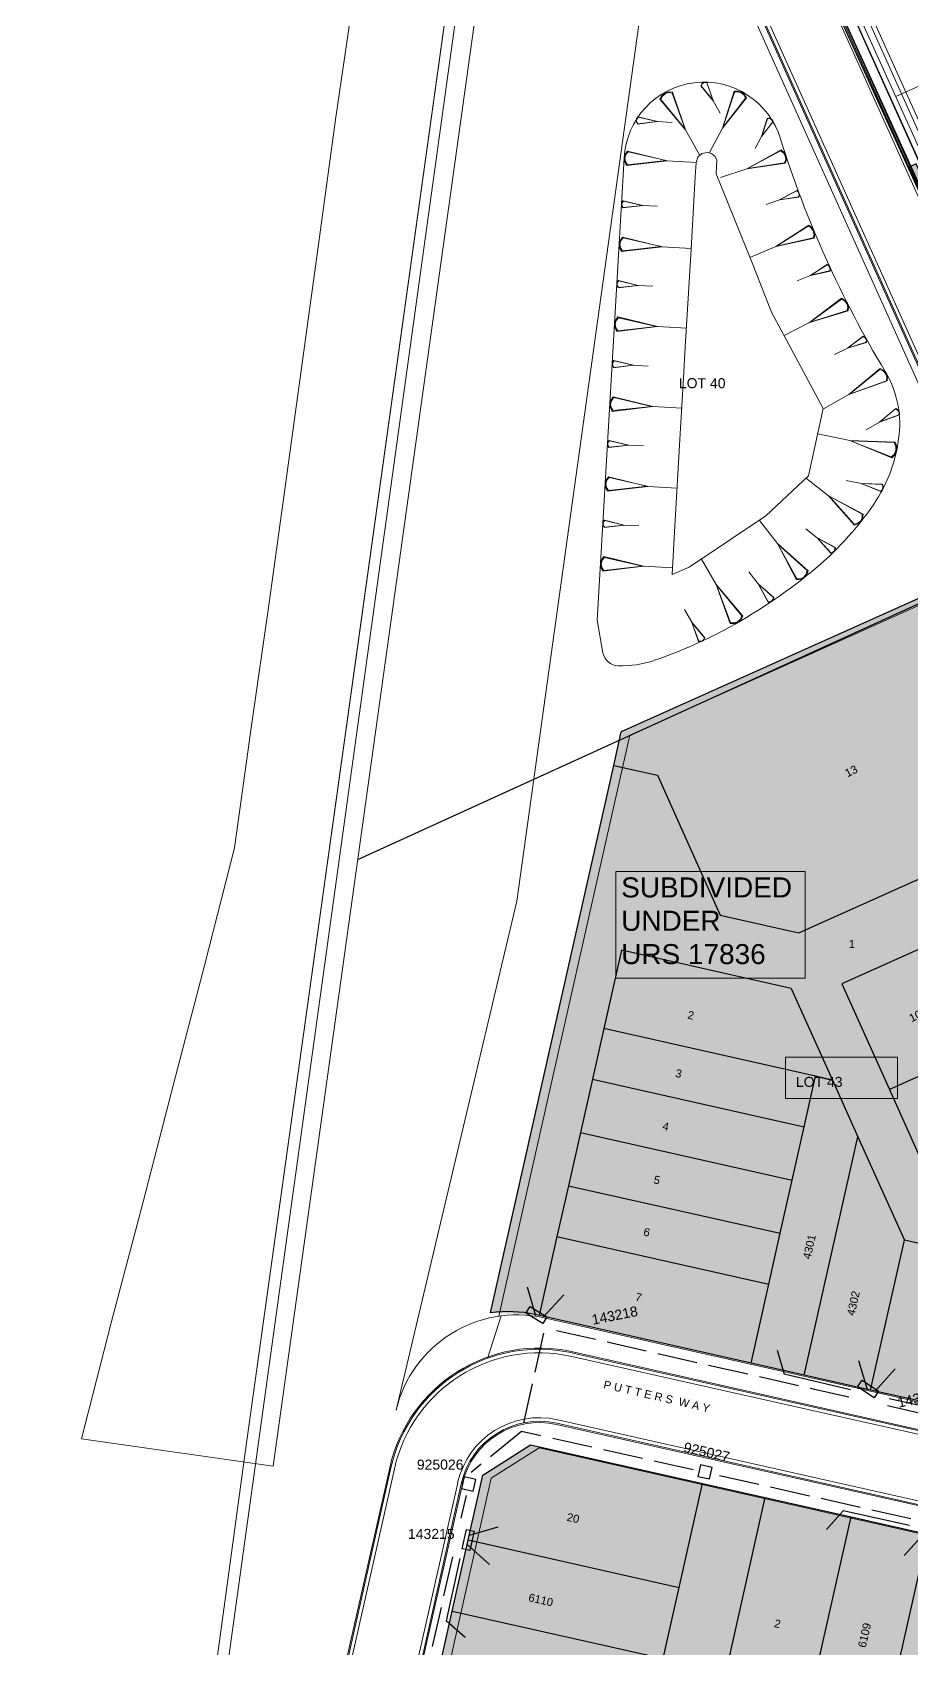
# Model space of a CAD drawing. Header units: metres. Extents: x 305195 to 309187, y 6261447 to 6263623.
# Drawn here: x 305415.1 to 305525, y 6262566.5 to 6262768.5 of the extents above; entities that cross this region are included whole.
import ezdxf
from ezdxf.enums import TextEntityAlignment as Align

# ---------------------------------------------------------------- set-up
doc = ezdxf.new("R2010")
doc.units = ezdxf.units.M
doc.linetypes.add('IE Trench LV', pattern=[6.5, 5, -1.5])
doc.layers.get('0').update_dxf_attribs({"color": 6})
for name, color, linetype in [('AREA41_NEW', 7, 'Continuous'), ('Duct_SP_EXT', 7, 'Continuous'), ('Equip_LV_NEW', 2, 'Continuous'), ('NOTE 1TO500_NEW', 7, 'Continuous'), ('Notes', 7, 'Continuous'), ('Services_SP_NEW', 2, 'Continuous'), ('st_new', 9, 'Continuous'), ('SupportsUG_SP_LV_EXT', 7, 'Continuous'), ('SupportsUG_SP_LV_SL_NEW', 2, 'Continuous'), ('Trench_SP_NEW', 2, 'Continuous')]:
    doc.layers.add(name, color=color, linetype=linetype)
doc.layers.add('Cadastre Land Parcels_SP_EXT', color=9, linetype='Continuous', lineweight=5)
doc.styles.add('iecARIAL', font='arial.ttf', dxfattribs={"height": 2})
doc.styles.add('POLE_LABEL', font='arial.ttf')
doc.styles.get("Standard").update_dxf_attribs({"font": 'arial.ttf'})

# ---------------------------------------------------------------- blocks, each defined once
blk = doc.blocks.new('PILLAR_EXT')
blk.add_hatch(color=256).paths.add_polyline_path([(-2.475, 0.99), (-2.475, -0.99), (2.475, -0.99), (2.475, 0.99)])
blk.add_lwpolyline([(-2.475, -0.99), (2.475, -0.99), (2.475, 0.99), (-2.475, 0.99)], close=True)
at = {"style": 'iecARIAL', "flags": 8}
blk.add_attdef('ASSET_NUM', (1.5, 3.5), '', height=2.5, dxfattribs=at)
for tag, p, flags in [('OWNED_BY', (0, -0.2), 9), ('STATE', (0, -0.4), 9), ('SUPPORT_TYPE', (0, -0.6), 9), ('STREETNAME', (0, -1.8), 9), ('SUBURB', (0, -2), 1), ('USAGE', (0, -0.8), 9), ('LEGEND', (0, -1), 9), ('LOCATION', (0, -1.2), 9), ('NOTES', (0, -1.4), 9), ('PARENT', (0, -1.6), 9)]:
    blk.add_attdef(tag, p, '', height=0.2, dxfattribs=dict(flags=flags))
blk = doc.blocks.new('AREA41_NEW')
at = {"layer": 'AREA41_NEW', "color": 251, "linetype": 'Continuous', "lineweight": 0}
for p, q in [((441836, -271947), (250570, -271947)), ((441836, -271947), (250570, -271947)), ((415406, -283867), (415406, -271947)), ((415406, -283687), (415406, -271947)), ((415407, -277097), (415407, -271948))]:
    blk.add_line(p, q, dxfattribs=at)
blk = doc.blocks.new('*U52')
at = {"lineweight": -3}
blk.add_lwpolyline([(-1.89, 3.35), (2.97, 2.44), (2.61, 0.5), (-2.26, 1.41)], close=True, dxfattribs=at)
for tag, height, flags, p in [('ASSET_NUM', 2.5, 8, (2, 4)), ('STREET_CODE', 0.2, 9, (1.5, 2)), ('OWNED_BY', 0.2, 9, (1.5, 1.8)), ('OPERATED_BY', 0.2, 9, (1.5, 1.6)), ('STATE', 0.2, 9, (1.5, 1.2)), ('SUPPORT_TYPE', 0.2, 9, (1.5, 1)), ('SUBURB', 0.2, 9, (1.5, 0.2)), ('STREETNAME', 0.2, 9, (1.5, 0)), ('MAINTAINED_BY', 0.2, 9, (1.5, 1.4)), ('USAGE', 0.2, 9, (1.5, 0.8)), ('LEGEND', 0.2, 9, (1.5, 0.6)), ('PARENT', 0.2, 9, (1.5, 0.4)), ('Z', 0.2, 1, (1.5, -0.6)), ('LOCATION', 0.2, 9, (1.5, -0.2)), ('NOTES', 0.2, 9, (1.5, -0.4))]:
    blk.add_attdef(tag, text='', height=height, dxfattribs=dict(flags=flags)).set_placement(p, align=Align.MIDDLE_LEFT)
blk = doc.blocks.new('COLUMN_NEW')
at = {"lineweight": -3}
blk.add_lwpolyline([(-1.49, -1.49), (1.48, -1.49), (1.48, 1.48), (-1.49, 1.48)], close=True, dxfattribs=at)
at = {"style": 'POLE_LABEL', "flags": 9}
blk.add_attdef('STRUCTURE_PLANT_NUMBER', text='', height=0.2, dxfattribs=at).set_placement((1.5, 0.24), align=Align.MIDDLE_LEFT)
for tag, height, flags, p in [('STREET_CODE', 0.2, 9, (1.5, 0)), ('ASSET_NUM', 2.5, 8, (2, 2)), ('COLUMN_TYPE', 0.2, 9, (1.5, -0.2)), ('OWNED_BY', 0.2, 9, (1.5, -0.4)), ('OPERATED_BY', 0.2, 9, (1.5, -0.6)), ('STATE', 0.2, 9, (1.5, -1)), ('SUBURB', 0.2, 9, (1.5, -1.8)), ('STREETNAME', 0.2, 9, (1.5, -2)), ('Z', 0.2, 1, (1.5, -2.8)), ('MAINTAINED_BY', 0.2, 9, (1.5, -0.8)), ('USAGE', 0.2, 9, (1.5, -1.2)), ('LEGEND', 0.2, 9, (1.5, -1.4)), ('PARENT', 0.2, 9, (1.5, -1.6)), ('LOCATION', 0.2, 9, (1.5, -2.2)), ('NOTES', 0.2, 9, (1.5, -2.4)), ('LABEL_ALIGNMENT', 0.2, 9, (1.5, -2.6))]:
    blk.add_attdef(tag, text='', height=height, dxfattribs=dict(flags=flags)).set_placement(p, align=Align.MIDDLE_LEFT)
blk = doc.blocks.new('ST4_NEW')
at = {"layer": 'st_new', "color": 251, "lineweight": 0}
for p, q in [((0, 0), (107.1, 773.66)), ((59.47, 264.16), (78.42, 400.33)), ((94.46, 390.43), (174.33, 212.5)), ((96.08, 390.48), (175.45, 213.68)), ((97.56, 388.64), (175.89, 214.15)), ((94.16, 386.57), (172.7, 211.62)), ((94.57, 386.76), (173.11, 211.81)), ((94.71, 386.82), (173.25, 211.87)), ((84.43, 384.94), (119.98, 305.74)), ((119.98, 305.74), (84.84, 384.03)), ((164.76, 208.06), (86.23, 383.01)), ((164.9, 208.12), (86.36, 383.07)), ((165.31, 208.31), (86.77, 383.25)), ((82.08, 357.13), (82.59, 357.59)), ((82.59, 357.59), (83.27, 357.72)), ((83.27, 357.72), (83.78, 357.59)), ((83.78, 357.59), (84.2, 357.26)), ((69.5, 299.26), (72.87, 357)), ((72.87, 357), (72.87, 357)), ((81.76, 354.7), (81.86, 356.47)), ((81.86, 356.47), (82.08, 357.13)), ((84.2, 357.26), (84.46, 356.79)), ((84.46, 356.79), (84.36, 355.02)), ((81.53, 350.85), (81.76, 354.7)), ((84.36, 355.02), (88.85, 343.92)), ((81.19, 344.92), (81.53, 350.85)), ((80.51, 333.38), (81.19, 344.92)), ((88.85, 343.92), (91.29, 337.73)), ((91.29, 337.73), (93.4, 333.81)), ((80.29, 329.53), (80.51, 333.38)), ((80.51, 333.38), (80.51, 333.38)), ((93.4, 333.81), (97.75, 325.72)), ((79.84, 321.83), (80.29, 329.53)), ((97.75, 325.72), (95.9, 317.29)), ((79.16, 310.28), (79.84, 321.83)), ((95.9, 317.29), (90.58, 312.28)), ((90.58, 312.28), (80.99, 305.9)), ((78.85, 304.95), (79.16, 310.28)), ((73.57, 284.9), (119.98, 305.74)), ((80.99, 305.9), (78.85, 304.95)), ((70.22, 295.16), (69.5, 299.26)), ((57.23, 212.28), (73.57, 284.9)), ((44.39, 200.52), (59.47, 264.16)), ((57.5, 212.32), (55.79, 207)), ((132.14, 196.48), (62.87, 212.07)), ((66.35, 207.24), (131.27, 192.63)), ((66.45, 207.67), (131.37, 193.07)), ((66.48, 207.82), (131.41, 193.21)), ((64.44, 198.75), (129.36, 184.14)), ((64.47, 198.89), (129.4, 184.29)), ((64.57, 199.33), (129.5, 184.72)), ((62.24, 195.81), (56.26, 192.03)), ((62.24, 195.81), (128.63, 180.87)), ((16.69, 73.76), (43.59, 193.34)), ((16.83, 73.73), (43.74, 193.31)), ((17.27, 73.63), (44.18, 193.21)), ((43.75, 136.42), (56.26, 192.03)), ((25.17, 71.85), (52.08, 191.43)), ((25.61, 71.75), (52.52, 191.33)), ((25.76, 71.72), (52.67, 191.3))]:
    blk.add_line(p, q, dxfattribs=at)
at = {"layer": 'st_new', "color": 251, "lineweight": 0, "extrusion": (0.001722, -0.00306, 0.999994)}
for p, q in [((82.44, 366.04, 0.01), (82.56, 366.27, 0.02)), ((84.01, 364.15, 0.01), (82.44, 366.04, 0.01)), ((82.5, 366.03, 0.01), (82.58, 366.23, 0.01)), ((83.98, 364.19, 0.01), (82.5, 366.03, 0.01)), ((82.56, 366.27, 0.02), (82.73, 366.41, 0.02)), ((82.58, 366.23, 0.01), (82.75, 366.37, 0.02)), ((82.73, 366.41, 0.02), (82.95, 366.48, 0.02)), ((82.75, 366.37, 0.02), (82.97, 366.44, 0.01)), ((82.95, 366.48, 0.02), (83.2, 366.47, 0.01)), ((82.97, 366.44, 0.01), (83.19, 366.41, 0.01)), ((83.19, 366.41, 0.01), (83.98, 364.19, 0.01)), ((83.2, 366.47, 0.01), (84.01, 364.15, 0.01)), ((77.35, 364.38, 0.03), (77.61, 364.83, 0.03)), ((80.54, 360.53, 0.01), (77.35, 364.38, 0.03)), ((77.47, 364.34, 0.03), (77.65, 364.75, 0.03)), ((80.5, 360.61, 0.01), (77.47, 364.34, 0.03)), ((77.61, 364.83, 0.03), (77.95, 365.13, 0.03)), ((77.65, 364.75, 0.03), (78, 365.05, 0.03)), ((77.95, 365.13, 0.03), (78.39, 365.27, 0.03)), ((78, 365.05, 0.03), (78.43, 365.19, 0.03)), ((78.39, 365.27, 0.03), (78.91, 365.26, 0.03)), ((78.43, 365.19, 0.03), (78.88, 365.13, 0.03)), ((78.88, 365.13, 0.03), (80.5, 360.61, 0.01)), ((78.91, 365.26, 0.03), (80.54, 360.53, 0.01)), ((84.87, 362.62), (84.01, 364.15, 0.01)), ((82.3, 357.41), (80.54, 360.53, 0.01))]:
    blk.add_line(p, q, dxfattribs=at)
at = {"layer": 'st_new', "color": 251, "lineweight": 0, "extrusion": (-0.001645, -0.003102, 0.999994)}
for p, q in [((85.16, 360.75, 0.01), (86.62, 365.35, 0.03)), ((88.14, 364.54, 0.03), (85.16, 360.75, 0.01)), ((85.2, 360.83, 0.01), (86.66, 365.23, 0.03)), ((88.03, 364.5, 0.03), (85.2, 360.83, 0.01)), ((86.62, 365.35, 0.03), (87.12, 365.37, 0.03)), ((86.66, 365.23, 0.03), (87.08, 365.3, 0.03)), ((87.08, 365.3, 0.03), (87.5, 365.17, 0.03)), ((87.12, 365.37, 0.03), (87.54, 365.25, 0.03)), ((87.5, 365.17, 0.03), (87.84, 364.89, 0.03)), ((87.54, 365.25, 0.03), (87.88, 364.97, 0.03)), ((87.84, 364.89, 0.03), (88.03, 364.5, 0.03)), ((87.88, 364.97, 0.03), (88.14, 364.54, 0.03)), ((90.03, 359.71, 0.01), (90.75, 361.97, 0.01)), ((90.05, 359.74, 0.01), (90.77, 361.91, 0.01)), ((90.75, 361.97, 0.01), (91, 361.98, 0.01)), ((90.77, 361.91, 0.01), (90.98, 361.94, 0.01)), ((90.98, 361.94, 0.01), (91.18, 361.88, 0.01)), ((91, 361.98, 0.01), (91.2, 361.92, 0.01)), ((91.18, 361.88, 0.01), (91.35, 361.75, 0.01)), ((91.2, 361.92, 0.01), (91.37, 361.78, 0.01)), ((91.35, 361.75, 0.01), (91.44, 361.55, 0.01)), ((91.37, 361.78, 0.01), (91.5, 361.57, 0.01)), ((83.54, 357.71), (85.16, 360.75, 0.01)), ((89.23, 358.2), (90.03, 359.71, 0.01)), ((91.5, 361.57, 0.01), (90.03, 359.71, 0.01)), ((91.44, 361.55, 0.01), (90.05, 359.74, 0.01))]:
    blk.add_line(p, q, dxfattribs=at)
at = {"layer": 'st_new', "color": 251, "lineweight": 0, "extrusion": (0.003505, -0.00020477, 0.999994)}
for p, q in [((74.38, 361.71, 0.02), (74.43, 361.93, 0.02)), ((74.41, 361.48, 0.02), (74.38, 361.71, 0.02)), ((74.42, 361.71, 0.02), (74.48, 361.93, 0.02)), ((74.45, 361.48, 0.02), (74.42, 361.71, 0.02)), ((74.43, 361.93, 0.02), (74.58, 362.15, 0.02)), ((74.48, 361.93, 0.02), (74.63, 362.1, 0.01)), ((74.58, 362.15, 0.02), (77.04, 361.56, 0.01)), ((74.63, 362.1, 0.01), (77, 361.56, 0.01)), ((74.53, 361.25, 0.02), (74.41, 361.48, 0.02)), ((74.58, 361.29, 0.01), (74.45, 361.48, 0.02)), ((77.04, 361.56, 0.01), (74.53, 361.25, 0.02)), ((77, 361.56, 0.01), (74.58, 361.29, 0.01)), ((78.85, 361.45), (77.04, 361.56, 0.01)), ((72.99, 357.44, 0.03), (73.29, 357.88, 0.03)), ((73.08, 357.44, 0.03), (73.38, 357.79, 0.03)), ((73.29, 357.88, 0.03), (78.23, 356.68, 0.01)), ((73.38, 357.79, 0.03), (78.14, 356.69, 0.01)), ((72.87, 357, 0.03), (72.99, 357.44, 0.03)), ((72.94, 356.54, 0.03), (72.87, 357, 0.03)), ((73.18, 356.07, 0.03), (72.94, 356.54, 0.03)), ((72.97, 356.99, 0.03), (73.08, 357.44, 0.03)), ((73.03, 356.53, 0.03), (72.97, 356.99, 0.03)), ((73.28, 356.15, 0.03), (73.03, 356.53, 0.03)), ((78.23, 356.68, 0.01), (73.18, 356.07, 0.03)), ((78.14, 356.69, 0.01), (73.28, 356.15, 0.03)), ((81.86, 356.47), (78.23, 356.68, 0.01))]:
    blk.add_line(p, q, dxfattribs=at)
at = {"layer": 'st_new', "color": 251, "lineweight": 0, "extrusion": (-0.003332, -0.001107, 0.999994)}
for p, q in [((88.2, 355.68, 0.01), (92.47, 358.02, 0.03)), ((88.28, 355.71, 0.01), (92.42, 357.91, 0.03)), ((92.42, 357.91, 0.03), (92.78, 357.66, 0.03)), ((92.47, 358.02, 0.03), (92.86, 357.69, 0.03)), ((92.78, 357.66, 0.03), (93, 357.28, 0.03)), ((92.86, 357.69, 0.03), (93.08, 357.31, 0.03)), ((84.89, 354.58), (88.2, 355.68, 0.01)), ((93.02, 356.37, 0.03), (88.2, 355.68, 0.01)), ((92.91, 356.42, 0.03), (88.28, 355.71, 0.01)), ((93.05, 356.84, 0.03), (92.91, 356.42, 0.03)), ((93, 357.28, 0.03), (93.05, 356.84, 0.03)), ((93.13, 356.86, 0.03), (93.02, 356.37, 0.03)), ((93.08, 357.31, 0.03), (93.13, 356.86, 0.03)), ((90.61, 351.22), (92.28, 351.77, 0.01)), ((92.28, 351.77, 0.01), (94.44, 352.95, 0.01)), ((94.71, 352.12, 0.01), (92.28, 351.77, 0.01)), ((92.32, 351.79, 0.01), (94.41, 352.9, 0.01)), ((94.66, 352.15, 0.01), (92.32, 351.79, 0.01)), ((94.41, 352.9, 0.01), (94.59, 352.77, 0.01)), ((94.44, 352.95, 0.01), (94.63, 352.79, 0.02)), ((94.59, 352.77, 0.01), (94.7, 352.58, 0.02)), ((94.63, 352.79, 0.02), (94.74, 352.59, 0.02)), ((94.73, 352.35, 0.01), (94.66, 352.15, 0.01)), ((94.7, 352.58, 0.02), (94.73, 352.35, 0.01)), ((94.77, 352.37, 0.02), (94.71, 352.12, 0.01)), ((94.74, 352.59, 0.02), (94.77, 352.37, 0.02))]:
    blk.add_line(p, q, dxfattribs=at)
at = {"layer": 'st_new', "color": 251, "lineweight": 0, "extrusion": (0.003505, -0.000204607, 0.999994)}
for p, q in [((72.6, 351.46, 0.02), (72.75, 351.68, 0.02)), ((72.64, 351.46, 0.02), (72.79, 351.63, 0.02)), ((72.75, 351.68, 0.02), (75.22, 351.08, 0.01)), ((72.79, 351.63, 0.02), (75.17, 351.08, 0.01)), ((72.54, 351.24, 0.02), (72.6, 351.46, 0.02)), ((72.57, 351.01, 0.02), (72.54, 351.24, 0.02)), ((72.69, 350.77, 0.02), (72.57, 351.01, 0.02)), ((72.58, 351.23, 0.02), (72.64, 351.46, 0.02)), ((72.62, 351.01, 0.02), (72.58, 351.23, 0.02)), ((72.74, 350.82, 0.02), (72.62, 351.01, 0.02)), ((75.22, 351.08, 0.01), (72.69, 350.77, 0.02)), ((75.17, 351.08, 0.01), (72.74, 350.82, 0.02)), ((77.03, 350.98), (75.22, 351.08, 0.01)), ((72.25, 346.25, 0.03), (72.36, 346.69, 0.03)), ((72.31, 345.79, 0.03), (72.25, 346.25, 0.03)), ((72.56, 345.32, 0.03), (72.31, 345.79, 0.03)), ((72.34, 346.24, 0.03), (72.46, 346.69, 0.03)), ((72.4, 345.78, 0.03), (72.34, 346.24, 0.03)), ((72.36, 346.69, 0.03), (72.66, 347.13, 0.03)), ((72.65, 345.4, 0.03), (72.4, 345.78, 0.03)), ((72.46, 346.69, 0.03), (72.75, 347.04, 0.03)), ((77.6, 345.93, 0.01), (72.56, 345.32, 0.03)), ((77.51, 345.94, 0.01), (72.65, 345.4, 0.03)), ((72.66, 347.13, 0.03), (77.6, 345.93, 0.01)), ((72.75, 347.04, 0.03), (77.51, 345.94, 0.01)), ((81.23, 345.72), (77.6, 345.93, 0.01)), ((71.96, 341.25, 0.02), (72.01, 341.48, 0.02)), ((72, 341.25, 0.02), (72.06, 341.48, 0.02)), ((72.01, 341.48, 0.02), (72.16, 341.7, 0.02)), ((72.06, 341.48, 0.02), (72.21, 341.65, 0.02)), ((72.16, 341.7, 0.02), (74.63, 341.1, 0.01)), ((72.21, 341.65, 0.02), (74.59, 341.1, 0.01)), ((71.99, 341.03, 0.02), (71.96, 341.25, 0.02)), ((72.11, 340.79, 0.02), (71.99, 341.03, 0.02)), ((72.03, 341.02, 0.02), (72, 341.25, 0.02)), ((72.16, 340.83, 0.02), (72.03, 341.02, 0.02)), ((74.63, 341.1, 0.01), (72.11, 340.79, 0.02)), ((74.59, 341.1, 0.01), (72.16, 340.83, 0.02)), ((76.45, 340.99), (74.63, 341.1, 0.01)), ((71.66, 336.26, 0.03), (71.78, 336.71, 0.03)), ((71.73, 335.8, 0.03), (71.66, 336.26, 0.03)), ((71.97, 335.33, 0.03), (71.73, 335.8, 0.03)), ((71.76, 336.26, 0.03), (71.87, 336.71, 0.03)), ((71.82, 335.8, 0.03), (71.76, 336.26, 0.03)), ((71.78, 336.71, 0.03), (72.08, 337.15, 0.03)), ((72.07, 335.42, 0.03), (71.82, 335.8, 0.03)), ((71.87, 336.71, 0.03), (72.17, 337.05, 0.03)), ((77.02, 335.95, 0.01), (71.97, 335.33, 0.03)), ((76.93, 335.96, 0.01), (72.07, 335.42, 0.03)), ((72.08, 337.15, 0.03), (77.02, 335.95, 0.01)), ((72.17, 337.05, 0.03), (76.93, 335.96, 0.01)), ((80.65, 335.74), (77.02, 335.95, 0.01)), ((71.37, 331.27, 0.02), (71.43, 331.5, 0.02)), ((71.42, 331.27, 0.02), (71.48, 331.49, 0.02)), ((71.43, 331.5, 0.02), (71.58, 331.71, 0.02)), ((71.48, 331.49, 0.02), (71.62, 331.67, 0.02)), ((71.58, 331.71, 0.02), (74.05, 331.12, 0.01)), ((71.62, 331.67, 0.02), (74.01, 331.12, 0.01)), ((71.41, 331.04, 0.02), (71.37, 331.27, 0.02)), ((71.53, 330.81, 0.02), (71.41, 331.04, 0.02)), ((71.45, 331.04, 0.02), (71.42, 331.27, 0.02)), ((71.58, 330.85, 0.02), (71.45, 331.04, 0.02)), ((74.05, 331.12, 0.01), (71.53, 330.81, 0.02)), ((74.01, 331.12, 0.01), (71.58, 330.85, 0.02)), ((75.87, 331.01), (74.05, 331.12, 0.01)), ((71.08, 326.28, 0.03), (71.2, 326.73, 0.03)), ((71.15, 325.82, 0.03), (71.08, 326.28, 0.03)), ((71.39, 325.35, 0.03), (71.15, 325.82, 0.03)), ((71.17, 326.27, 0.03), (71.29, 326.72, 0.03)), ((71.24, 325.82, 0.03), (71.17, 326.27, 0.03)), ((71.2, 326.73, 0.03), (71.5, 327.17, 0.03)), ((71.49, 325.44, 0.03), (71.24, 325.82, 0.03)), ((71.29, 326.72, 0.03), (71.58, 327.07, 0.03)), ((76.44, 325.97, 0.01), (71.39, 325.35, 0.03)), ((76.35, 325.97, 0.01), (71.49, 325.44, 0.03)), ((71.5, 327.17, 0.03), (76.44, 325.97, 0.01)), ((71.58, 327.07, 0.03), (76.35, 325.97, 0.01)), ((80.07, 325.76), (76.44, 325.97, 0.01)), ((70.79, 321.29, 0.02), (70.85, 321.51, 0.02)), ((70.82, 321.06, 0.02), (70.79, 321.29, 0.02)), ((70.84, 321.29, 0.02), (70.89, 321.51, 0.02)), ((70.87, 321.06, 0.02), (70.84, 321.29, 0.02)), ((70.85, 321.51, 0.02), (71, 321.73, 0.02)), ((70.89, 321.51, 0.02), (71.04, 321.68, 0.02)), ((71, 321.73, 0.02), (73.47, 321.13, 0.01)), ((71.04, 321.68, 0.02), (73.42, 321.13, 0.01)), ((70.95, 320.82, 0.02), (70.82, 321.06, 0.02)), ((70.99, 320.87, 0.02), (70.87, 321.06, 0.02)), ((73.47, 321.13, 0.01), (70.95, 320.82, 0.02)), ((73.42, 321.13, 0.01), (70.99, 320.87, 0.02)), ((75.28, 321.03), (73.47, 321.13, 0.01)), ((70.62, 316.75, 0.03), (70.92, 317.18, 0.03)), ((70.92, 317.18, 0.03), (75.85, 315.98, 0.01)), ((70.5, 316.3, 0.03), (70.62, 316.75, 0.03)), ((70.56, 315.84, 0.03), (70.5, 316.3, 0.03)), ((70.81, 315.37, 0.03), (70.56, 315.84, 0.03)), ((70.59, 316.29, 0.03), (70.71, 316.74, 0.03)), ((70.65, 315.83, 0.03), (70.59, 316.29, 0.03)), ((70.91, 315.45, 0.03), (70.65, 315.83, 0.03)), ((70.71, 316.74, 0.03), (71, 317.09, 0.03)), ((75.85, 315.98, 0.01), (70.81, 315.37, 0.03)), ((75.76, 315.99, 0.01), (70.91, 315.45, 0.03)), ((71, 317.09, 0.03), (75.76, 315.99, 0.01)), ((79.49, 315.77), (75.85, 315.98, 0.01)), ((70.21, 311.31, 0.02), (70.27, 311.53, 0.02)), ((70.24, 311.08, 0.02), (70.21, 311.31, 0.02)), ((70.36, 310.84, 0.02), (70.24, 311.08, 0.02)), ((70.25, 311.3, 0.02), (70.31, 311.53, 0.02)), ((70.29, 311.07, 0.02), (70.25, 311.3, 0.02)), ((70.27, 311.53, 0.02), (70.42, 311.75, 0.02)), ((70.41, 310.88, 0.02), (70.29, 311.07, 0.02)), ((70.31, 311.53, 0.02), (70.46, 311.7, 0.02)), ((72.89, 311.15, 0.01), (70.36, 310.84, 0.02)), ((72.84, 311.15, 0.01), (70.41, 310.88, 0.02)), ((70.42, 311.75, 0.02), (72.89, 311.15, 0.01)), ((70.46, 311.7, 0.02), (72.84, 311.15, 0.01)), ((74.7, 311.04), (72.89, 311.15, 0.01)), ((70.03, 306.76, 0.03), (70.33, 307.2, 0.03)), ((70.12, 306.76, 0.03), (70.42, 307.1, 0.03)), ((70.33, 307.2, 0.03), (75.27, 306, 0.01)), ((70.42, 307.1, 0.03), (75.18, 306.01, 0.01)), ((69.92, 306.31, 0.03), (70.03, 306.76, 0.03)), ((69.98, 305.85, 0.03), (69.92, 306.31, 0.03)), ((70.23, 305.39, 0.03), (69.98, 305.85, 0.03)), ((70.01, 306.31, 0.03), (70.12, 306.76, 0.03)), ((70.07, 305.85, 0.03), (70.01, 306.31, 0.03)), ((70.32, 305.47, 0.03), (70.07, 305.85, 0.03)), ((75.27, 306, 0.01), (70.23, 305.39, 0.03)), ((75.18, 306.01, 0.01), (70.32, 305.47, 0.03)), ((78.9, 305.79), (75.27, 306, 0.01))]:
    blk.add_line(p, q, dxfattribs=at)
at = {"layer": 'st_new', "color": 251, "lineweight": 0, "extrusion": (-0.003241, -0.001351, 0.999994)}
for p, q in [((91.81, 345.95, 0.01), (95.92, 348.62, 0.03)), ((91.89, 345.99, 0.01), (95.87, 348.5, 0.03)), ((95.87, 348.5, 0.03), (96.25, 348.28, 0.03)), ((95.92, 348.62, 0.03), (96.33, 348.31, 0.03)), ((96.25, 348.28, 0.03), (96.5, 347.91, 0.03)), ((96.33, 348.31, 0.03), (96.58, 347.94, 0.03)), ((96.59, 347.47, 0.03), (96.48, 347.05, 0.03)), ((96.5, 347.91, 0.03), (96.59, 347.47, 0.03)), ((96.58, 347.94, 0.03), (96.67, 347.5, 0.03)), ((96.67, 347.5, 0.03), (96.59, 347, 0.03)), ((88.57, 344.6), (91.81, 345.95, 0.01)), ((96.59, 347, 0.03), (91.81, 345.95, 0.01)), ((96.48, 347.05, 0.03), (91.89, 345.99, 0.01)), ((96.15, 342.35, 0.01), (98.25, 343.71, 0.01)), ((96.19, 342.36, 0.01), (98.23, 343.65, 0.01)), ((98.23, 343.65, 0.01), (98.42, 343.53, 0.02)), ((98.25, 343.71, 0.01), (98.46, 343.55, 0.02)), ((98.42, 343.53, 0.02), (98.55, 343.35, 0.02)), ((98.46, 343.55, 0.02), (98.59, 343.36, 0.02)), ((94.5, 341.66), (96.15, 342.35, 0.01)), ((98.6, 342.88, 0.01), (96.15, 342.35, 0.01)), ((98.54, 342.91, 0.01), (96.19, 342.36, 0.01)), ((98.59, 343.12, 0.02), (98.54, 342.91, 0.01)), ((98.55, 343.35, 0.02), (98.59, 343.12, 0.02)), ((98.59, 343.36, 0.02), (98.63, 343.14, 0.02)), ((98.63, 343.14, 0.02), (98.6, 342.88, 0.01))]:
    blk.add_line(p, q, dxfattribs=at)
at = {"layer": 'st_new', "color": 251, "lineweight": 0, "extrusion": (-0.003132, -0.001587, 0.999994)}
for p, q in [((96.04, 336.47, 0.01), (100.04, 339.5, 0.03)), ((96.12, 336.51, 0.01), (100, 339.38, 0.03)), ((100, 339.38, 0.03), (100.4, 339.18, 0.03)), ((100.04, 339.5, 0.03), (100.48, 339.22, 0.03)), ((100.85, 337.9, 0.03), (96.04, 336.47, 0.01)), ((100.73, 337.94, 0.03), (96.12, 336.51, 0.01)), ((100.4, 339.18, 0.03), (100.68, 338.82, 0.03)), ((100.48, 339.22, 0.03), (100.76, 338.86, 0.03)), ((100.68, 338.82, 0.03), (100.81, 338.38, 0.03)), ((100.81, 338.38, 0.03), (100.73, 337.94, 0.03)), ((100.76, 338.86, 0.03), (100.89, 338.42, 0.03)), ((100.89, 338.42, 0.03), (100.85, 337.9, 0.03)), ((92.84, 334.85), (96.04, 336.47, 0.01)), ((100.75, 333.25, 0.01), (102.74, 334.76, 0.01)), ((103.15, 333.96, 0.01), (100.75, 333.25, 0.01)), ((100.79, 333.27, 0.01), (102.73, 334.7, 0.01)), ((103.09, 333.98, 0.01), (100.79, 333.27, 0.01)), ((102.73, 334.7, 0.01), (102.93, 334.6, 0.02)), ((102.74, 334.76, 0.01), (102.97, 334.62, 0.02)), ((102.93, 334.6, 0.02), (103.07, 334.42, 0.02)), ((102.97, 334.62, 0.02), (103.11, 334.44, 0.02)), ((103.07, 334.42, 0.02), (103.13, 334.2, 0.02)), ((103.13, 334.2, 0.02), (103.09, 333.98, 0.01)), ((103.11, 334.44, 0.02), (103.17, 334.22, 0.02)), ((103.17, 334.22, 0.02), (103.15, 333.96, 0.01)), ((99.16, 332.44), (100.75, 333.25, 0.01))]:
    blk.add_line(p, q, dxfattribs=at)
at = {"layer": 'st_new', "color": 251, "lineweight": 0, "extrusion": (-0.003048, -0.001743, 0.999994)}
for p, q in [((100.95, 327.45, 0.01), (104.84, 330.72, 0.03)), ((101.03, 327.5, 0.01), (104.81, 330.6, 0.03)), ((104.81, 330.6, 0.03), (105.22, 330.42, 0.03)), ((104.84, 330.72, 0.03), (105.3, 330.46, 0.03)), ((105.22, 330.42, 0.03), (105.53, 330.07, 0.03)), ((105.3, 330.46, 0.03), (105.61, 330.12, 0.03)), ((105.53, 330.07, 0.03), (105.68, 329.63, 0.03)), ((105.61, 330.12, 0.03), (105.75, 329.68, 0.03)), ((105.68, 329.63, 0.03), (105.62, 329.18, 0.03)), ((105.75, 329.68, 0.03), (105.74, 329.15, 0.03)), ((97.79, 325.65), (100.95, 327.45, 0.01)), ((105.74, 329.15, 0.03), (100.95, 327.45, 0.01)), ((105.62, 329.18, 0.03), (101.03, 327.5, 0.01)), ((104.75, 324.01, 0.01), (106.79, 325.72, 0.02)), ((104.79, 324.03, 0.01), (106.77, 325.66, 0.02)), ((106.77, 325.66, 0.02), (106.99, 325.56, 0.02)), ((106.79, 325.72, 0.02), (107.03, 325.59, 0.02)), ((106.99, 325.56, 0.02), (107.15, 325.38, 0.02)), ((107.03, 325.59, 0.02), (107.19, 325.41, 0.02)), ((107.15, 325.38, 0.02), (107.22, 325.15, 0.02)), ((107.19, 325.41, 0.02), (107.27, 325.17, 0.02)), ((103.09, 323.06), (104.75, 324.01, 0.01)), ((107.26, 324.9, 0.02), (104.75, 324.01, 0.01)), ((107.2, 324.91, 0.02), (104.79, 324.03, 0.01)), ((107.22, 325.15, 0.02), (107.2, 324.91, 0.02)), ((107.27, 325.17, 0.02), (107.26, 324.9, 0.02))]:
    blk.add_line(p, q, dxfattribs=at)
at = {"layer": 'st_new', "color": 251, "lineweight": 0, "extrusion": (-0.003434, 0.000732238, 0.999994)}
for p, q in [((97.05, 322.54), (101.04, 321.69, 0.01)), ((101.04, 321.69, 0.01), (106.73, 321.52, 0.03)), ((106.3, 319.53, 0.03), (101.04, 321.69, 0.01)), ((101.13, 321.67, 0.01), (106.6, 321.44, 0.03)), ((106.22, 319.65, 0.03), (101.13, 321.67, 0.01)), ((106.6, 321.44, 0.03), (106.82, 320.98, 0.03)), ((106.73, 321.52, 0.03), (106.92, 320.96, 0.04)), ((106.61, 319.98, 0.03), (106.22, 319.65, 0.03)), ((106.71, 319.96, 0.04), (106.3, 319.53, 0.03)), ((106.81, 320.46, 0.04), (106.61, 319.98, 0.03)), ((106.91, 320.44, 0.04), (106.71, 319.96, 0.04)), ((106.82, 320.98, 0.03), (106.81, 320.46, 0.04)), ((106.92, 320.96, 0.04), (106.91, 320.44, 0.04)), ((100.61, 316.73), (102.48, 316.33, 0.01)), ((102.48, 316.33, 0.01), (105.15, 316.25, 0.02)), ((104.95, 315.32, 0.02), (102.48, 316.33, 0.01)), ((102.53, 316.32, 0.01), (105.09, 316.21, 0.02)), ((104.91, 315.37, 0.02), (102.53, 316.32, 0.01)), ((105.09, 315.53, 0.02), (104.91, 315.37, 0.02)), ((105.14, 315.52, 0.02), (104.95, 315.32, 0.02)), ((105.09, 316.21, 0.02), (105.19, 316, 0.02)), ((105.19, 315.75, 0.02), (105.09, 315.53, 0.02)), ((105.23, 315.74, 0.02), (105.14, 315.52, 0.02)), ((105.15, 316.25, 0.02), (105.24, 315.99, 0.02)), ((105.19, 316, 0.02), (105.19, 315.75, 0.02)), ((105.24, 315.99, 0.02), (105.23, 315.74, 0.02))]:
    blk.add_line(p, q, dxfattribs=at)
at = {"layer": 'st_new', "color": 251, "lineweight": 0, "extrusion": (-0.002757, 0.002175, 0.999994)}
for p, q in [((95.64, 316.98), (98.39, 314.8, 0.01)), ((98.39, 314.8, 0.01), (102.73, 312.5, 0.03)), ((101.64, 311.12, 0.03), (98.39, 314.8, 0.01)), ((98.46, 314.75, 0.01), (102.6, 312.49, 0.03)), ((101.62, 311.25, 0.03), (98.46, 314.75, 0.01)), ((102.05, 311.36, 0.03), (101.62, 311.25, 0.03)), ((102.12, 311.3, 0.03), (101.64, 311.12, 0.03)), ((102.39, 311.65, 0.03), (102.05, 311.36, 0.03)), ((102.46, 311.59, 0.03), (102.12, 311.3, 0.03)), ((102.59, 312.05, 0.03), (102.39, 311.65, 0.03)), ((102.66, 311.99, 0.03), (102.46, 311.59, 0.03)), ((102.6, 312.49, 0.03), (102.59, 312.05, 0.03)), ((102.73, 312.5, 0.03), (102.66, 311.99, 0.03)), ((95.57, 310.68), (97, 309.54, 0.01)), ((97, 309.54, 0.01), (99.27, 308.34, 0.02)), ((98.7, 307.62, 0.02), (97, 309.54, 0.01)), ((97.04, 309.52, 0.01), (99.2, 308.34, 0.02)), ((98.69, 307.69, 0.02), (97.04, 309.52, 0.01)), ((98.91, 307.75, 0.02), (98.69, 307.69, 0.02)), ((98.95, 307.72, 0.02), (98.7, 307.62, 0.02)), ((99.09, 307.9, 0.02), (98.91, 307.75, 0.02)), ((99.13, 307.87, 0.02), (98.95, 307.72, 0.02)), ((99.2, 308.11, 0.02), (99.09, 307.9, 0.02)), ((99.23, 308.08, 0.02), (99.13, 307.87, 0.02)), ((99.2, 308.34, 0.02), (99.2, 308.11, 0.02)), ((99.27, 308.34, 0.02), (99.23, 308.08, 0.02))]:
    blk.add_line(p, q, dxfattribs=at)
at = {"layer": 'st_new', "color": 251, "lineweight": 0, "extrusion": (-0.002172, 0.002759, 0.999994)}
for p, q in [((89.76, 311.7), (92.02, 308.82, 0.01)), ((92.02, 308.82, 0.01), (95.86, 305.44, 0.03)), ((94.42, 304.3, 0.03), (92.02, 308.82, 0.01)), ((92.08, 308.75, 0.01), (95.73, 305.45, 0.03)), ((94.43, 304.43, 0.03), (92.08, 308.75, 0.01)), ((88.46, 305.28), (89.62, 303.81, 0.01)), ((95.73, 305.45, 0.03), (95.61, 305.01, 0.03)), ((95.86, 305.44, 0.03), (95.67, 304.94, 0.03)), ((89.62, 303.81, 0.01), (91.58, 302.07, 0.02)), ((90.84, 301.49, 0.02), (89.62, 303.81, 0.01)), ((89.65, 303.77, 0.01), (91.51, 302.08, 0.02)), ((90.85, 301.56, 0.02), (89.65, 303.77, 0.01)), ((94.95, 304.37, 0.03), (94.42, 304.3, 0.03)), ((94.89, 304.44, 0.03), (94.43, 304.43, 0.03)), ((95.31, 304.65, 0.03), (94.89, 304.44, 0.03)), ((95.36, 304.58, 0.03), (94.95, 304.37, 0.03)), ((95.61, 305.01, 0.03), (95.31, 304.65, 0.03)), ((95.67, 304.94, 0.03), (95.36, 304.58, 0.03)), ((91.11, 301.52, 0.02), (90.84, 301.49, 0.02)), ((91.09, 301.56, 0.02), (90.85, 301.56, 0.02)), ((91.3, 301.67, 0.02), (91.09, 301.56, 0.02)), ((91.33, 301.63, 0.02), (91.11, 301.52, 0.02)), ((91.45, 301.85, 0.02), (91.3, 301.67, 0.02)), ((91.48, 301.81, 0.02), (91.33, 301.63, 0.02)), ((91.51, 302.08, 0.02), (91.45, 301.85, 0.02)), ((91.58, 302.07, 0.02), (91.48, 301.81, 0.02))]:
    blk.add_line(p, q, dxfattribs=at)
at = {"layer": 'st_new', "color": 251, "lineweight": 0, "extrusion": (-0.001754, 0.003042, 0.999994)}
for p, q in [((82.52, 306.9), (84.37, 303.7, 0.01)), ((84.37, 303.7, 0.01), (87.7, 299.76, 0.03)), ((86.11, 298.84, 0.03), (84.37, 303.7, 0.01)), ((84.41, 303.62, 0.01), (87.58, 299.8, 0.03)), ((86.14, 298.97, 0.03), (84.41, 303.62, 0.01)), ((80.39, 300.61), (81.31, 299.01, 0.01)), ((82.17, 296.58, 0.02), (81.31, 299.01, 0.01)), ((81.31, 299.01, 0.01), (82.97, 297.04, 0.02)), ((81.33, 298.97, 0.01), (82.91, 297.06, 0.02)), ((82.19, 296.65, 0.02), (81.33, 298.97, 0.01)), ((86.6, 298.91, 0.03), (86.14, 298.97, 0.03)), ((87.04, 299.06, 0.03), (86.6, 298.91, 0.03)), ((87.09, 298.98, 0.03), (86.64, 298.83, 0.03)), ((87.4, 299.37, 0.03), (87.04, 299.06, 0.03)), ((87.44, 299.29, 0.03), (87.09, 298.98, 0.03)), ((87.58, 299.8, 0.03), (87.4, 299.37, 0.03)), ((87.7, 299.76, 0.03), (87.44, 299.29, 0.03)), ((82.91, 297.06, 0.02), (82.82, 296.85, 0.02)), ((82.97, 297.04, 0.02), (82.84, 296.81, 0.02)), ((86.64, 298.83, 0.03), (86.11, 298.84, 0.03)), ((82.44, 296.58, 0.02), (82.17, 296.58, 0.02)), ((82.42, 296.62, 0.02), (82.19, 296.65, 0.02)), ((82.64, 296.69, 0.02), (82.42, 296.62, 0.02)), ((82.67, 296.65, 0.02), (82.44, 296.58, 0.02)), ((82.82, 296.85, 0.02), (82.64, 296.69, 0.02)), ((82.84, 296.81, 0.02), (82.67, 296.65, 0.02))]:
    blk.add_line(p, q, dxfattribs=at)
at = {"layer": 'st_new', "color": 251, "lineweight": 0}
for centre, radius, start, end in [((82.85, 356.5), 9.99, 16.9607, 177.1368), ((221.19, 399.87), 135, 197.4409, 210.9944), ((94.5, 323.76), 12.8, 354.2988, 30.9945), ((88.52, 324.36), 18.8, 325.4195, 354.2988), ((70.75, 336.61), 40.39, 309.1886, 325.4194), ((52.33, 359.25), 69.58, 298.2701, 309.1616), ((58.76, 347.3), 56, 288.6448, 298.2701), ((72.18, 295.56), 2, 191.3697, 268.2885), ((72.51, 306.55), 13, 268.2886, 288.6448), ((59.47, 196.94), 15.5, 77.3198, 166.6677), ((62.27, 189.14), 19.15, 77.3198, 167.3198), ((62.27, 189.14), 19, 77.3198, 167.3198), ((62.27, 189.14), 18.55, 77.3198, 167.3198), ((62.27, 189.14), 10.45, 77.3198, 167.3198), ((62.27, 189.14), 10, 77.3198, 167.3198), ((62.27, 189.14), 9.85, 77.3198, 167.3198)]:
    blk.add_arc(centre, radius, start, end, dxfattribs=at)
blk = doc.blocks.new('ST5_NEW')
at = {"layer": 'st_new', "color": 7, "linetype": 'Continuous'}
for p, q in [((-117.86, 378.08), (-161.99, 358.27)), ((-162.93, 354.08), (-161.99, 358.27)), ((-178.32, 285.67), (-162.93, 354.08)), ((-162.93, 354.08), (-157.48, 352.85)), ((-157.48, 352.85), (-149.63, 335.37)), ((-139.8, 333.16), (-104.75, 348.89)), ((-149.63, 335.37), (-139.8, 333.16)), ((-122, 332.37), (-134.45, 326.79)), ((-161.98, 330.97), (-164.18, 321.19)), ((-140.76, 326.2), (-161.98, 330.97)), ((-140.76, 326.2), (-135.63, 314.76)), ((-134.45, 326.79), (-128.51, 313.56)), ((-164.18, 321.19), (-165.61, 314.85)), ((-137.72, 315.24), (-164.18, 321.19)), ((-116.07, 319.15), (-128.51, 313.56)), ((-139.15, 308.89), (-137.72, 315.24)), ((-137.72, 315.24), (-135.63, 314.76)), ((-135.63, 314.76), (-137.72, 315.24)), ((-165.61, 314.85), (-167.1, 308.2)), ((-165.61, 314.85), (-139.15, 308.89)), ((-135.63, 314.76), (-132.44, 307.67)), ((-128.51, 313.56), (-124.43, 304.47)), ((-167.1, 308.2), (-168.6, 301.55)), ((-167.1, 308.2), (-140.65, 302.25)), ((-140.65, 302.25), (-139.15, 308.89)), ((-139.14, 277.88), (-132.44, 307.67)), ((-132.44, 307.67), (-126.64, 294.74)), ((-168.6, 301.55), (-170.03, 295.21)), ((-168.6, 301.55), (-142.14, 295.6)), ((-142.14, 295.6), (-140.65, 302.25)), ((-170.03, 295.21), (-172.25, 285.33)), ((-170.03, 295.21), (-143.57, 289.25)), ((-143.57, 289.25), (-142.14, 295.6)), ((-130.85, 276.02), (-126.64, 294.74)), ((-123.38, 294.01), (-126.64, 294.74)), ((-145.79, 279.38), (-143.57, 289.25)), ((-145.79, 279.38), (-172.74, 285.44)), ((-139.14, 277.88), (-145.79, 279.38)), ((-130.85, 276.02), (-139.14, 277.88)), ((-122.56, 274.15), (-130.85, 276.02)), ((-179.3, 265.39), (-173.32, 269.18)), ((-173.32, 269.18), (-133.28, 260.17)), ((-181.12, 257.28), (-179.3, 265.39)), ((-154.78, 251.35), (-151.86, 264.35)), ((-144.05, 262.59), (-151.03, 231.57)), ((-138.51, 236.95), (-133.28, 260.17)), ((-133.28, 260.17), (-123.71, 258.01)), ((-183.12, 248.38), (-181.12, 257.28)), ((-181.12, 257.28), (-154.78, 251.35)), ((-128.93, 234.79), (-123.71, 258.01)), ((-156.78, 242.46), (-154.78, 251.35)), ((-184.55, 242.04), (-183.12, 248.38)), ((-183.12, 248.38), (-156.78, 242.46))]:
    blk.add_line(p, q, dxfattribs=at)
blk.add_arc((-176.14, 270.32), 15.5, 77.3198, 98.0945, dxfattribs=at)
blk = doc.blocks.new('PLAN_NEW')
at = {"layer": 'st_new'}
h = blk.add_hatch(color=254, dxfattribs=at)
h.dxf.hatch_style = 1
h.paths.add_polyline_path([(-159.56, -732.29), (-115.43, -712.48), (-71.83, -809.6), (-74.35, -816.21), (-79.6, -818.56), (-86.52, -820.82), (-93.52, -821.55), (-100.99, -820.72), (-170.31, -805.12), (-175.89, -804.9)])
h = blk.add_hatch(color=254, dxfattribs=at)
h.dxf.hatch_style = 1
h.paths.add_polyline_path([(-176.86, -825.17), (-170.89, -821.39), (-102.12, -836.86), (-93.57, -837.55), (-86.47, -837.05), (-79.62, -835.57), (-73.05, -833.16), (-67.79, -830.8), (-61.53, -833.47), (-60.35, -840.46), (-60.65, -847.53), (-71.38, -920.65), (-161.01, -900.49), (-172.81, -952.94), (-191.39, -967.03), (-200.87, -957), (-203.24, -953.73), (-204.29, -950.13), (-204.1, -946.21)])
at = {"layer": 'st_new', "color": 251}
blk.add_line((-192.49, -748.25), (-113.67, -712.29), dxfattribs=at)
at = {"layer": 'st_new', "lineweight": 0}
blk.add_blockref('ST4_NEW', (-232.08, -1017.59), dxfattribs=at)
at = {"layer": 'st_new'}
blk.add_blockref('ST5_NEW', (2.43, -1090.56), dxfattribs=at)
at = {"layer": 'st_new', "lineweight": 0}
for s, rotation, p in [('13', 26.6685, (-131.32, -737.99)), ('2', 347.3198, (-151.36, -768.1)), ('10', 26.6685, (-123.3, -768.6)), ('3', 347.3198, (-152.89, -775.39)), ('4', 347.3198, (-154.5, -782)), ('5', 347.3198, (-155.6, -788.69)), ('6', 347.3198, (-156.87, -795.22)), ('4301', 77.3198, (-135.93, -798.26)), ('7', 347.3198, (-157.89, -803.35)), ('4302', 77.3198, (-130.44, -805.32)), ('P U T T E R S  W A Y', 347.0221, (-161.86, -814.3)), ('20', 347.3198, (-166.45, -830.86)), ('6110', 347.3198, (-171.24, -840.91)), ('2', 347.3198, (-140.54, -844.15)), ('6109', 77.3198, (-129.04, -846.81))]:
    blk.add_text(s, height=1, rotation=rotation, dxfattribs=at).set_placement(p)
blk.add_text('1', height=1, dxfattribs=at).set_placement((-131.16, -759.3))

msp = doc.modelspace()

# ---------------------------------------------------------------- linework, layer by layer
at = {"layer": 'Cadastre Land Parcels_SP_EXT', "linetype": 'Continuous'}
for points in [[(305497.48, 6262991.07), (305441.7, 6262590.97), (305421.02, 6262438.86), (305415.13, 6262396.14), (305425.3, 6262386.15), (305436.73, 6262375.19)], [(305497.48, 6262991.07), (305456.02, 6262693.66), (305441.7, 6262590.97), (305421.02, 6262438.86), (305415.13, 6262396.14), (305425.3, 6262386.15), (305436.73, 6262375.19)], [(305470.16, 6262880.01), (305467.94, 6262864.5), (305465.83, 6262849.23), (305463.71, 6262834.14), (305461.67, 6262818.86), (305459.51, 6262803.73), (305457.41, 6262788.64), (305455.28, 6262773.25), (305453.06, 6262757.86), (305451.02, 6262742.88), (305448.89, 6262727.41), (305446.78, 6262712.27), (305444.73, 6262697.18), (305442.52, 6262681.84), (305440.4, 6262666.54), (305436.65, 6262651.85), (305432.77, 6262637.04), (305428.97, 6262622.32), (305425.03, 6262607.38), (305421.28, 6262592.68), (305445.21, 6262589.3), (305500.98, 6262989.4)]]:
    msp.add_lwpolyline(points, dxfattribs=at)
at = {"layer": 'Duct_SP_EXT'}
for p, q in [((305591.96, 6262603.14), (305510.27, 6262782.99)), ((305592.28, 6262603.29), (305510.6, 6262783.14))]:
    msp.add_line(p, q, dxfattribs=at)
at = {"layer": 'NOTE 1TO500_NEW', "color": 7, "lineweight": 0}
for p, q in [((305511.66, 6262663.58), (305488, 6262663.58)), ((305488, 6262663.58), (305488, 6262650.26)), ((305511.66, 6262650.26), (305511.66, 6262663.58)), ((305488, 6262650.26), (305511.66, 6262650.26)), ((305523.18, 6262640.39), (305509.2, 6262640.39)), ((305509.2, 6262640.39), (305509.2, 6262635.21)), ((305523.18, 6262635.21), (305523.18, 6262640.39)), ((305509.2, 6262635.21), (305523.18, 6262635.21))]:
    msp.add_line(p, q, dxfattribs=at)
at = {"layer": 'Notes', "color": 254, "flags": 128}
msp.add_lwpolyline([(305514.29, 6262790.29), (305553.48, 6262807.97), (305560.1, 6262805.47), (305638.77, 6262631.13), (305636.27, 6262624.52), (305597.07, 6262606.83), (305590.46, 6262609.34), (305511.79, 6262783.67)], close=True, dxfattribs=at)
at = {"layer": 'Services_SP_NEW', "color": 2}
for p, q in [((305476.93, 6262611.71), (305477.99, 6262608.13)), ((305481.5, 6262610.7), (305478.99, 6262607.94)), ((305508.17, 6262603.76), (305509.04, 6262600.76)), ((305518.34, 6262602.47), (305519.41, 6262598.89)), ((305517.31, 6262598.82), (305509.04, 6262600.76)), ((305522.9, 6262601.44), (305520.39, 6262598.67)), ((305522.14, 6262597.73), (305530.33, 6262595.93)), ((305514.31, 6262581.35), (305516.4, 6262583.68)), ((305524.69, 6262581.86), (305516.4, 6262583.68)), ((305473.27, 6262581.67), (305469.69, 6262580.6)), ((305524.04, 6262578.12), (305526.55, 6262580.89)), ((305472.22, 6262577), (305469.45, 6262579.5)), ((305468.52, 6262577.75), (305466.84, 6262569.96)), ((305469.18, 6262567.88), (305466.84, 6262569.96))]:
    msp.add_line(p, q, dxfattribs=at)
at = {"layer": 'Trench_SP_NEW', "linetype": 'IE Trench LV'}
for p, q in [((305478.99, 6262605.92), (305476.23, 6262593.63)), ((305480.59, 6262606.24), (305517.11, 6262597.95)), ((305521.94, 6262596.85), (305543.59, 6262591.94)), ((305476.23, 6262593.63), (305469.95, 6262588.5)), ((305497.69, 6262588.81), (305476.23, 6262593.63)), ((305524.88, 6262582.7), (305500.59, 6262588.16)), ((305469.3, 6262585.6), (305468.67, 6262582.8)), ((305467.6, 6262577.96), (305462.3, 6262554.25))]:
    msp.add_line(p, q, dxfattribs=at)

# ---------------------------------------------------------------- block references
at = {"layer": 'Equip_LV_NEW'}
ref = msp.add_blockref('*U52', (305478.62, 6262609), dxfattribs=dict(at, xscale=0.5, yscale=0.5, zscale=0.5, rotation=158.2765425265154))
ref.add_attrib('ASSET_NUM', '143218', dxfattribs={"layer": '0', "height": 1.25, "rotation": 11.2545}).set_placement((305485.02, 6262607.56), align=Align.MIDDLE_LEFT)
ref = msp.add_blockref('*U52', (305520.06, 6262599.74), dxfattribs=dict(at, xscale=0.5, yscale=0.5, zscale=0.5, rotation=156.6320809436195))
ref.add_attrib('ASSET_NUM', '143219', dxfattribs={"layer": '0', "height": 1.25, "rotation": 12.899}).set_placement((305523.22, 6262597.19), align=Align.MIDDLE_LEFT)
ref = msp.add_blockref('*U52', (305470.51, 6262579.84), dxfattribs=dict(at, xscale=0.5, yscale=0.5, zscale=0.5, rotation=87.78892244197665))
ref.add_attrib('ASSET_NUM', '143215', dxfattribs={"layer": '0', "height": 1.25}).set_placement((305462.05, 6262580.82), align=Align.MIDDLE_LEFT)
at = {"layer": 'st_new'}
msp.add_blockref('PLAN_NEW', (305648.26, 6263413.34), dxfattribs=at)
at = {"layer": 'st_new', "xscale": 0.001, "yscale": 0.001, "zscale": 0.001, "rotation": 114.287395235026}
msp.add_blockref('AREA41_NEW', (305445.97, 6262269.94), dxfattribs=at)
at = {"layer": 'SupportsUG_SP_LV_EXT'}
ref = msp.add_blockref('PILLAR_EXT', (305525.59, 6262750.69), dxfattribs=dict(at, xscale=0.5, yscale=0.5, zscale=0.5, rotation=114.260348422171))
ref.add_attrib('ASSET_NUM', '136891', dxfattribs={"layer": '0', "height": 1.25, "style": 'iecARIAL'}).set_placement((305527.21, 6262750.64), align=Align.MIDDLE_LEFT)
at = {"layer": 'SupportsUG_SP_LV_SL_NEW'}
ref = msp.add_blockref('COLUMN_NEW', (305499.16, 6262588.57), dxfattribs=dict(at, xscale=0.5, yscale=0.5, zscale=0.5, rotation=347.3339837642752))
ref.add_attrib('ASSET_NUM', '925027', dxfattribs={"layer": '0', "height": 1.25, "rotation": 347.32}).set_placement((305496.52, 6262591.69), align=Align.MIDDLE_LEFT)
ref = msp.add_blockref('COLUMN_NEW', (305469.62, 6262587.05), dxfattribs=dict(at, xscale=0.5, yscale=0.5, zscale=0.5, rotation=77.33398376427522))
ref.add_attrib('ASSET_NUM', '925026', dxfattribs={"layer": '0', "height": 1.25}).set_placement((305463.16, 6262589.48), align=Align.MIDDLE_LEFT)

# ---------------------------------------------------------------- texts
at = {"layer": 'Cadastre Land Parcels_SP_EXT'}
for s, p in [('LOT 40', (305495.89, 6262724)), ('LOT 43', (305510.51, 6262636.68))]:
    msp.add_text(s, height=1.25, dxfattribs=at).set_placement(p)
at = {"layer": 'NOTE 1TO500_NEW', "color": 7, "lineweight": 0, "insert": (305488.68, 6262662.86), "char_height": 2.5, "width": 128.5877, "attachment_point": 1}
msp.add_mtext('SUBDIVIDED \\PUNDER \\PURS 17836', dxfattribs=at)

doc.saveas('drawing.dxf')
